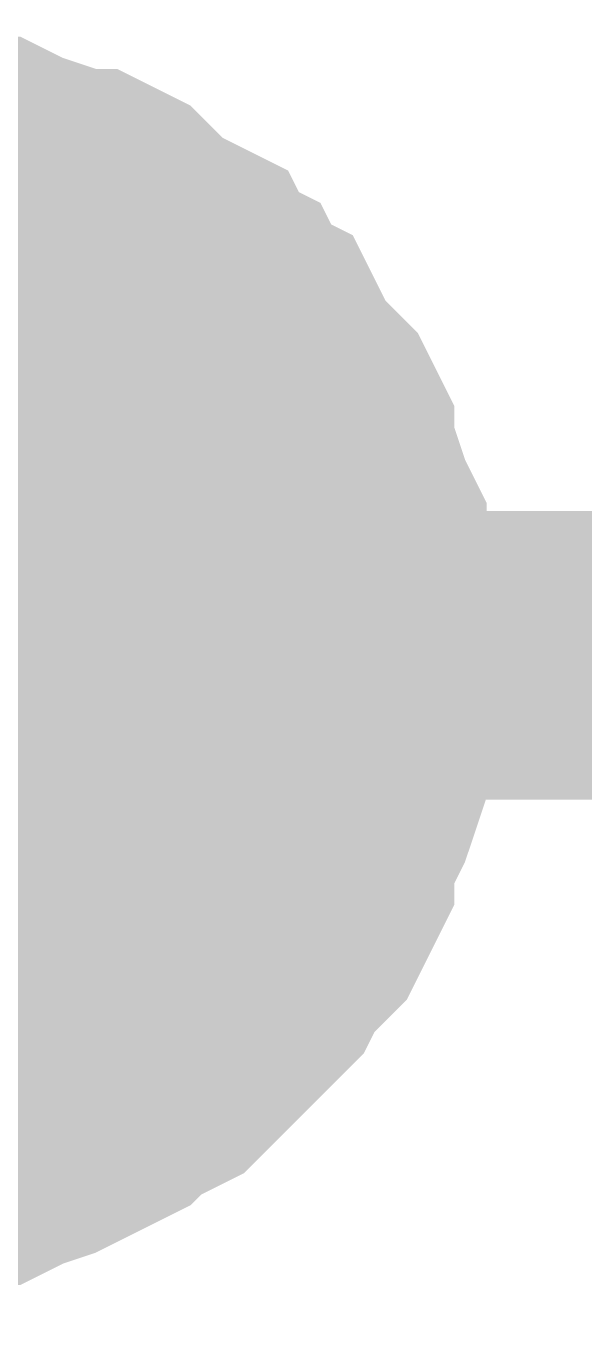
# Model space of a CAD drawing. Header units: inches. Extents: x 0 to 594, y 0 to 420.
# Drawn here: x 120.174 to 120.753, y 264.307 to 265.651 of the extents above; entities that cross this region are included whole.
import ezdxf

# ---------------------------------------------------------------- set-up
doc = ezdxf.new("R2010")
doc.units = ezdxf.units.IN
doc.layers.add('Sheet', color=255, linetype='Continuous')

msp = doc.modelspace()

# ---------------------------------------------------------------- linework, layer by layer
at = {"layer": 'Sheet'}
for points in [[(120.0095, 265.5013, 0.2997, 0.2997, 0), (120.0319, 265.5013, 0.2997, 0.2997, 0), (120.0655, 265.5013, 0.2997, 0.2997, 0), (120.0879, 265.4901, 0.2997, 0.2997, 0), (120.1103, 265.4901, 0.2997, 0.2997, 0), (120.1327, 265.4901, 0.2997, 0.2997, 0), (120.1551, 265.4789, 0.2997, 0.2997, 0), (120.1887, 265.4677, 0.2997, 0.2997, 0), (120.2111, 265.4565, 0.2997, 0.2997, 0), (120.2335, 265.4565, 0.2997, 0.2997, 0), (120.2559, 265.4453, 0.2997, 0.2997, 0), (120.2671, 265.4341, 0.2997, 0.2997, 0), (120.2895, 265.4117, 0.2997, 0.2997, 0), (120.3119, 265.4005, 0.2997, 0.2997, 0), (120.3343, 265.3893, 0.2997, 0.2997, 0), (120.3455, 265.3669, 0.2997, 0.2997, 0), (120.3679, 265.3557, 0.2997, 0.2997, 0), (120.3791, 265.3333, 0.2997, 0.2997, 0), (120.4015, 265.3221, 0.2997, 0.2997, 0), (120.4127, 265.2997, 0.2997, 0.2997, 0), (120.4239, 265.2773, 0.2997, 0.2997, 0), (120.4463, 265.2549, 0.2997, 0.2997, 0), (120.4575, 265.2437, 0.2997, 0.2997, 0), (120.4687, 265.2213, 0.2997, 0.2997, 0), (120.4687, 265.1989, 0.2997, 0.2997, 0), (120.4799, 265.1765, 0.2997, 0.2997, 0), (120.4911, 265.1429, 0.2997, 0.2997, 0), (120.5023, 265.1205, 0.2997, 0.2997, 0), (120.5023, 265.0981, 0.2997, 0.2997, 0), (120.5023, 265.0757, 0.2997, 0.2997, 0), (120.5135, 265.0533, 0.2997, 0.2997, 0), (120.5135, 265.0197, 0.2997, 0.2997, 0), (120.5135, 264.9973, 0.2997, 0.2997, 0)], [(120.0095, 265.5013, 0.2997, 0.2997, 0), (120.0319, 265.5013, 0.2997, 0.2997, 0), (120.0655, 265.5013, 0.2997, 0.2997, 0), (120.0879, 265.4901, 0.2997, 0.2997, 0), (120.1103, 265.4901, 0.2997, 0.2997, 0), (120.1327, 265.4901, 0.2997, 0.2997, 0), (120.1551, 265.4789, 0.2997, 0.2997, 0), (120.1887, 265.4677, 0.2997, 0.2997, 0), (120.2111, 265.4565, 0.2997, 0.2997, 0), (120.2335, 265.4565, 0.2997, 0.2997, 0), (120.2559, 265.4453, 0.2997, 0.2997, 0), (120.2671, 265.4341, 0.2997, 0.2997, 0), (120.2895, 265.4117, 0.2997, 0.2997, 0), (120.3119, 265.4005, 0.2997, 0.2997, 0), (120.3343, 265.3893, 0.2997, 0.2997, 0), (120.3455, 265.3669, 0.2997, 0.2997, 0), (120.3679, 265.3557, 0.2997, 0.2997, 0), (120.3791, 265.3333, 0.2997, 0.2997, 0), (120.4015, 265.3221, 0.2997, 0.2997, 0), (120.4127, 265.2997, 0.2997, 0.2997, 0), (120.4239, 265.2773, 0.2997, 0.2997, 0), (120.4463, 265.2549, 0.2997, 0.2997, 0), (120.4575, 265.2437, 0.2997, 0.2997, 0), (120.4687, 265.2213, 0.2997, 0.2997, 0), (120.4687, 265.1989, 0.2997, 0.2997, 0), (120.4799, 265.1765, 0.2997, 0.2997, 0), (120.4911, 265.1429, 0.2997, 0.2997, 0), (120.5023, 265.1205, 0.2997, 0.2997, 0), (120.5023, 265.0981, 0.2997, 0.2997, 0), (120.5023, 265.0757, 0.2997, 0.2997, 0), (120.5135, 265.0533, 0.2997, 0.2997, 0), (120.5135, 265.0197, 0.2997, 0.2997, 0), (120.5135, 264.9973, 0.2997, 0.2997, 0)], [(120.0095, 265.5013, 0.2997, 0.2997, 0), (120.0319, 265.5013, 0.2997, 0.2997, 0), (120.0655, 265.5013, 0.2997, 0.2997, 0), (120.0879, 265.4901, 0.2997, 0.2997, 0), (120.1103, 265.4901, 0.2997, 0.2997, 0), (120.1327, 265.4901, 0.2997, 0.2997, 0), (120.1551, 265.4789, 0.2997, 0.2997, 0), (120.1887, 265.4677, 0.2997, 0.2997, 0), (120.2111, 265.4565, 0.2997, 0.2997, 0), (120.2335, 265.4565, 0.2997, 0.2997, 0), (120.2559, 265.4453, 0.2997, 0.2997, 0), (120.2671, 265.4341, 0.2997, 0.2997, 0), (120.2895, 265.4117, 0.2997, 0.2997, 0), (120.3119, 265.4005, 0.2997, 0.2997, 0), (120.3343, 265.3893, 0.2997, 0.2997, 0), (120.3455, 265.3669, 0.2997, 0.2997, 0), (120.3679, 265.3557, 0.2997, 0.2997, 0), (120.3791, 265.3333, 0.2997, 0.2997, 0), (120.4015, 265.3221, 0.2997, 0.2997, 0), (120.4127, 265.2997, 0.2997, 0.2997, 0), (120.4239, 265.2773, 0.2997, 0.2997, 0), (120.4463, 265.2549, 0.2997, 0.2997, 0), (120.4575, 265.2437, 0.2997, 0.2997, 0), (120.4687, 265.2213, 0.2997, 0.2997, 0), (120.4687, 265.1989, 0.2997, 0.2997, 0), (120.4799, 265.1765, 0.2997, 0.2997, 0), (120.4911, 265.1429, 0.2997, 0.2997, 0), (120.5023, 265.1205, 0.2997, 0.2997, 0), (120.5023, 265.0981, 0.2997, 0.2997, 0), (120.5023, 265.0757, 0.2997, 0.2997, 0), (120.5135, 265.0533, 0.2997, 0.2997, 0), (120.5135, 265.0197, 0.2997, 0.2997, 0), (120.5135, 264.9973, 0.2997, 0.2997, 0)], [(120.0095, 265.5013, 0.2997, 0.2997, 0), (120.0319, 265.5013, 0.2997, 0.2997, 0), (120.0655, 265.5013, 0.2997, 0.2997, 0), (120.0879, 265.4901, 0.2997, 0.2997, 0), (120.1103, 265.4901, 0.2997, 0.2997, 0), (120.1327, 265.4901, 0.2997, 0.2997, 0), (120.1551, 265.4789, 0.2997, 0.2997, 0), (120.1887, 265.4677, 0.2997, 0.2997, 0), (120.2111, 265.4565, 0.2997, 0.2997, 0), (120.2335, 265.4565, 0.2997, 0.2997, 0), (120.2559, 265.4453, 0.2997, 0.2997, 0), (120.2671, 265.4341, 0.2997, 0.2997, 0), (120.2895, 265.4117, 0.2997, 0.2997, 0), (120.3119, 265.4005, 0.2997, 0.2997, 0), (120.3343, 265.3893, 0.2997, 0.2997, 0), (120.3455, 265.3669, 0.2997, 0.2997, 0), (120.3679, 265.3557, 0.2997, 0.2997, 0), (120.3791, 265.3333, 0.2997, 0.2997, 0), (120.4015, 265.3221, 0.2997, 0.2997, 0), (120.4127, 265.2997, 0.2997, 0.2997, 0), (120.4239, 265.2773, 0.2997, 0.2997, 0), (120.4463, 265.2549, 0.2997, 0.2997, 0), (120.4575, 265.2437, 0.2997, 0.2997, 0), (120.4687, 265.2213, 0.2997, 0.2997, 0), (120.4687, 265.1989, 0.2997, 0.2997, 0), (120.4799, 265.1765, 0.2997, 0.2997, 0), (120.4911, 265.1429, 0.2997, 0.2997, 0), (120.5023, 265.1205, 0.2997, 0.2997, 0), (120.5023, 265.0981, 0.2997, 0.2997, 0), (120.5023, 265.0757, 0.2997, 0.2997, 0), (120.5135, 265.0533, 0.2997, 0.2997, 0), (120.5135, 265.0197, 0.2997, 0.2997, 0), (120.5135, 264.9973, 0.2997, 0.2997, 0)], [(120.0095, 265.5013, 0.2997, 0.2997, 0), (120.0319, 265.5013, 0.2997, 0.2997, 0), (120.0655, 265.5013, 0.2997, 0.2997, 0), (120.0879, 265.4901, 0.2997, 0.2997, 0), (120.1103, 265.4901, 0.2997, 0.2997, 0), (120.1327, 265.4901, 0.2997, 0.2997, 0), (120.1551, 265.4789, 0.2997, 0.2997, 0), (120.1887, 265.4677, 0.2997, 0.2997, 0), (120.2111, 265.4565, 0.2997, 0.2997, 0), (120.2335, 265.4565, 0.2997, 0.2997, 0), (120.2559, 265.4453, 0.2997, 0.2997, 0), (120.2671, 265.4341, 0.2997, 0.2997, 0), (120.2895, 265.4117, 0.2997, 0.2997, 0), (120.3119, 265.4005, 0.2997, 0.2997, 0), (120.3343, 265.3893, 0.2997, 0.2997, 0), (120.3455, 265.3669, 0.2997, 0.2997, 0), (120.3679, 265.3557, 0.2997, 0.2997, 0), (120.3791, 265.3333, 0.2997, 0.2997, 0), (120.4015, 265.3221, 0.2997, 0.2997, 0), (120.4127, 265.2997, 0.2997, 0.2997, 0), (120.4239, 265.2773, 0.2997, 0.2997, 0), (120.4463, 265.2549, 0.2997, 0.2997, 0), (120.4575, 265.2437, 0.2997, 0.2997, 0), (120.4687, 265.2213, 0.2997, 0.2997, 0), (120.4687, 265.1989, 0.2997, 0.2997, 0), (120.4799, 265.1765, 0.2997, 0.2997, 0), (120.4911, 265.1429, 0.2997, 0.2997, 0), (120.5023, 265.1205, 0.2997, 0.2997, 0), (120.5023, 265.0981, 0.2997, 0.2997, 0), (120.5023, 265.0757, 0.2997, 0.2997, 0), (120.5135, 265.0533, 0.2997, 0.2997, 0), (120.5135, 265.0197, 0.2997, 0.2997, 0), (120.5135, 264.9973, 0.2997, 0.2997, 0)], [(120.1103, 265.4901, 0.0991, 0.0991, 0), (120.1327, 265.4901, 0.0991, 0.0991, 0), (120.1551, 265.4789, 0.0991, 0.0991, 0), (120.1887, 265.4677, 0.0991, 0.0991, 0), (120.2111, 265.4565, 0.0991, 0.0991, 0), (120.2335, 265.4565, 0.0991, 0.0991, 0), (120.2559, 265.4453, 0.0991, 0.0991, 0), (120.2671, 265.4341, 0.0991, 0.0991, 0), (120.2895, 265.4117, 0.0991, 0.0991, 0), (120.3119, 265.4005, 0.0991, 0.0991, 0), (120.3343, 265.3893, 0.0991, 0.0991, 0), (120.3455, 265.3669, 0.0991, 0.0991, 0), (120.3679, 265.3557, 0.0991, 0.0991, 0), (120.3791, 265.3333, 0.0991, 0.0991, 0), (120.4015, 265.3221, 0.0991, 0.0991, 0), (120.4127, 265.2997, 0.0991, 0.0991, 0), (120.4239, 265.2773, 0.0991, 0.0991, 0), (120.4463, 265.2549, 0.0991, 0.0991, 0), (120.4575, 265.2437, 0.0991, 0.0991, 0), (120.4687, 265.2213, 0.0991, 0.0991, 0), (120.4687, 265.1989, 0.0991, 0.0991, 0), (120.4799, 265.1765, 0.0991, 0.0991, 0), (120.4911, 265.1429, 0.0991, 0.0991, 0), (120.5023, 265.1205, 0.0991, 0.0991, 0), (120.5023, 265.0981, 0.0991, 0.0991, 0), (120.5023, 265.0757, 0.0991, 0.0991, 0), (120.5135, 265.0533, 0.0991, 0.0991, 0), (120.5135, 265.0197, 0.0991, 0.0991, 0), (120.5135, 264.9973, 0.0991, 0.0991, 0)], [(120.1103, 265.4901, 0.0991, 0.0991, 0), (120.1327, 265.4901, 0.0991, 0.0991, 0), (120.1551, 265.4789, 0.0991, 0.0991, 0), (120.1887, 265.4677, 0.0991, 0.0991, 0), (120.2111, 265.4565, 0.0991, 0.0991, 0), (120.2335, 265.4565, 0.0991, 0.0991, 0), (120.2559, 265.4453, 0.0991, 0.0991, 0), (120.2671, 265.4341, 0.0991, 0.0991, 0), (120.2895, 265.4117, 0.0991, 0.0991, 0), (120.3119, 265.4005, 0.0991, 0.0991, 0), (120.3343, 265.3893, 0.0991, 0.0991, 0), (120.3455, 265.3669, 0.0991, 0.0991, 0), (120.3679, 265.3557, 0.0991, 0.0991, 0), (120.3791, 265.3333, 0.0991, 0.0991, 0), (120.4015, 265.3221, 0.0991, 0.0991, 0), (120.4127, 265.2997, 0.0991, 0.0991, 0), (120.4239, 265.2773, 0.0991, 0.0991, 0), (120.4463, 265.2549, 0.0991, 0.0991, 0), (120.4575, 265.2437, 0.0991, 0.0991, 0), (120.4687, 265.2213, 0.0991, 0.0991, 0), (120.4687, 265.1989, 0.0991, 0.0991, 0), (120.4799, 265.1765, 0.0991, 0.0991, 0), (120.4911, 265.1429, 0.0991, 0.0991, 0), (120.5023, 265.1205, 0.0991, 0.0991, 0), (120.5023, 265.0981, 0.0991, 0.0991, 0), (120.5023, 265.0757, 0.0991, 0.0991, 0), (120.5135, 265.0533, 0.0991, 0.0991, 0), (120.5135, 265.0197, 0.0991, 0.0991, 0), (120.5135, 264.9973, 0.0991, 0.0991, 0)], [(120.1103, 265.4901, 0.0991, 0.0991, 0), (120.1327, 265.4901, 0.0991, 0.0991, 0), (120.1551, 265.4789, 0.0991, 0.0991, 0), (120.1887, 265.4677, 0.0991, 0.0991, 0), (120.2111, 265.4565, 0.0991, 0.0991, 0), (120.2335, 265.4565, 0.0991, 0.0991, 0), (120.2559, 265.4453, 0.0991, 0.0991, 0), (120.2671, 265.4341, 0.0991, 0.0991, 0), (120.2895, 265.4117, 0.0991, 0.0991, 0), (120.3119, 265.4005, 0.0991, 0.0991, 0), (120.3343, 265.3893, 0.0991, 0.0991, 0), (120.3455, 265.3669, 0.0991, 0.0991, 0), (120.3679, 265.3557, 0.0991, 0.0991, 0), (120.3791, 265.3333, 0.0991, 0.0991, 0), (120.4015, 265.3221, 0.0991, 0.0991, 0), (120.4127, 265.2997, 0.0991, 0.0991, 0), (120.4239, 265.2773, 0.0991, 0.0991, 0), (120.4463, 265.2549, 0.0991, 0.0991, 0), (120.4575, 265.2437, 0.0991, 0.0991, 0), (120.4687, 265.2213, 0.0991, 0.0991, 0), (120.4687, 265.1989, 0.0991, 0.0991, 0), (120.4799, 265.1765, 0.0991, 0.0991, 0), (120.4911, 265.1429, 0.0991, 0.0991, 0), (120.5023, 265.1205, 0.0991, 0.0991, 0), (120.5023, 265.0981, 0.0991, 0.0991, 0), (120.5023, 265.0757, 0.0991, 0.0991, 0), (120.5135, 265.0533, 0.0991, 0.0991, 0), (120.5135, 265.0197, 0.0991, 0.0991, 0), (120.5135, 264.9973, 0.0991, 0.0991, 0)], [(120.1103, 265.4901, 0.0991, 0.0991, 0), (120.1327, 265.4901, 0.0991, 0.0991, 0), (120.1551, 265.4789, 0.0991, 0.0991, 0), (120.1887, 265.4677, 0.0991, 0.0991, 0), (120.2111, 265.4565, 0.0991, 0.0991, 0), (120.2335, 265.4565, 0.0991, 0.0991, 0), (120.2559, 265.4453, 0.0991, 0.0991, 0), (120.2671, 265.4341, 0.0991, 0.0991, 0), (120.2895, 265.4117, 0.0991, 0.0991, 0), (120.3119, 265.4005, 0.0991, 0.0991, 0), (120.3343, 265.3893, 0.0991, 0.0991, 0), (120.3455, 265.3669, 0.0991, 0.0991, 0), (120.3679, 265.3557, 0.0991, 0.0991, 0), (120.3791, 265.3333, 0.0991, 0.0991, 0), (120.4015, 265.3221, 0.0991, 0.0991, 0), (120.4127, 265.2997, 0.0991, 0.0991, 0), (120.4239, 265.2773, 0.0991, 0.0991, 0), (120.4463, 265.2549, 0.0991, 0.0991, 0), (120.4575, 265.2437, 0.0991, 0.0991, 0), (120.4687, 265.2213, 0.0991, 0.0991, 0), (120.4687, 265.1989, 0.0991, 0.0991, 0), (120.4799, 265.1765, 0.0991, 0.0991, 0), (120.4911, 265.1429, 0.0991, 0.0991, 0), (120.5023, 265.1205, 0.0991, 0.0991, 0), (120.5023, 265.0981, 0.0991, 0.0991, 0), (120.5023, 265.0757, 0.0991, 0.0991, 0), (120.5135, 265.0533, 0.0991, 0.0991, 0), (120.5135, 265.0197, 0.0991, 0.0991, 0), (120.5135, 264.9973, 0.0991, 0.0991, 0)], [(120.1103, 265.4901, 0.0991, 0.0991, 0), (120.1327, 265.4901, 0.0991, 0.0991, 0), (120.1551, 265.4789, 0.0991, 0.0991, 0), (120.1887, 265.4677, 0.0991, 0.0991, 0), (120.2111, 265.4565, 0.0991, 0.0991, 0), (120.2335, 265.4565, 0.0991, 0.0991, 0), (120.2559, 265.4453, 0.0991, 0.0991, 0), (120.2671, 265.4341, 0.0991, 0.0991, 0), (120.2895, 265.4117, 0.0991, 0.0991, 0), (120.3119, 265.4005, 0.0991, 0.0991, 0), (120.3343, 265.3893, 0.0991, 0.0991, 0), (120.3455, 265.3669, 0.0991, 0.0991, 0), (120.3679, 265.3557, 0.0991, 0.0991, 0), (120.3791, 265.3333, 0.0991, 0.0991, 0), (120.4015, 265.3221, 0.0991, 0.0991, 0), (120.4127, 265.2997, 0.0991, 0.0991, 0), (120.4239, 265.2773, 0.0991, 0.0991, 0), (120.4463, 265.2549, 0.0991, 0.0991, 0), (120.4575, 265.2437, 0.0991, 0.0991, 0), (120.4687, 265.2213, 0.0991, 0.0991, 0), (120.4687, 265.1989, 0.0991, 0.0991, 0), (120.4799, 265.1765, 0.0991, 0.0991, 0), (120.4911, 265.1429, 0.0991, 0.0991, 0), (120.5023, 265.1205, 0.0991, 0.0991, 0), (120.5023, 265.0981, 0.0991, 0.0991, 0), (120.5023, 265.0757, 0.0991, 0.0991, 0), (120.5135, 265.0533, 0.0991, 0.0991, 0), (120.5135, 265.0197, 0.0991, 0.0991, 0), (120.5135, 264.9973, 0.0991, 0.0991, 0)], [(147.5033, 259.9915, 0.2997, 0.2997, 0), (142.5085, 259.9915, 0.2997, 0.2997, 0), (142.5085, 264.9973, 0.2997, 0.2997, 0), (137.5025, 264.9973, 0.2997, 0.2997, 0), (120.0095, 264.9973, 0.2997, 0.2997, 0), (110.0087, 264.9973, 0.2997, 0.2997, 0)], [(120.5135, 264.9973, 0.2997, 0.2997, 0), (120.5135, 264.9749, 0.2997, 0.2997, 0), (120.5135, 264.9413, 0.2997, 0.2997, 0), (120.5023, 264.9189, 0.2997, 0.2997, 0), (120.5023, 264.8965, 0.2997, 0.2997, 0), (120.5023, 264.8741, 0.2997, 0.2997, 0), (120.4911, 264.8406, 0.2997, 0.2997, 0), (120.4799, 264.8182, 0.2997, 0.2997, 0), (120.4687, 264.7958, 0.2997, 0.2997, 0), (120.4687, 264.7734, 0.2997, 0.2997, 0), (120.4575, 264.751, 0.2997, 0.2997, 0), (120.4463, 264.7286, 0.2997, 0.2997, 0), (120.4239, 264.7062, 0.2997, 0.2997, 0), (120.4127, 264.695, 0.2997, 0.2997, 0), (120.4015, 264.6726, 0.2997, 0.2997, 0), (120.3791, 264.6502, 0.2997, 0.2997, 0), (120.3679, 264.639, 0.2997, 0.2997, 0), (120.3455, 264.6166, 0.2997, 0.2997, 0), (120.3343, 264.6054, 0.2997, 0.2997, 0), (120.3119, 264.583, 0.2997, 0.2997, 0), (120.2895, 264.5718, 0.2997, 0.2997, 0), (120.2671, 264.5606, 0.2997, 0.2997, 0), (120.2559, 264.5494, 0.2997, 0.2997, 0), (120.2335, 264.5382, 0.2997, 0.2997, 0), (120.2111, 264.527, 0.2997, 0.2997, 0), (120.1887, 264.5158, 0.2997, 0.2997, 0), (120.1551, 264.5046, 0.2997, 0.2997, 0), (120.1327, 264.4934, 0.2997, 0.2997, 0), (120.1103, 264.4934, 0.2997, 0.2997, 0), (120.0879, 264.4934, 0.2997, 0.2997, 0), (120.0655, 264.4822, 0.2997, 0.2997, 0), (120.0319, 264.4822, 0.2997, 0.2997, 0), (120.0095, 264.4822, 0.2997, 0.2997, 0)], [(120.5135, 264.9973, 0.2997, 0.2997, 0), (120.5135, 264.9749, 0.2997, 0.2997, 0), (120.5135, 264.9413, 0.2997, 0.2997, 0), (120.5023, 264.9189, 0.2997, 0.2997, 0), (120.5023, 264.8965, 0.2997, 0.2997, 0), (120.5023, 264.8741, 0.2997, 0.2997, 0), (120.4911, 264.8406, 0.2997, 0.2997, 0), (120.4799, 264.8182, 0.2997, 0.2997, 0), (120.4687, 264.7958, 0.2997, 0.2997, 0), (120.4687, 264.7734, 0.2997, 0.2997, 0), (120.4575, 264.751, 0.2997, 0.2997, 0), (120.4463, 264.7286, 0.2997, 0.2997, 0), (120.4239, 264.7062, 0.2997, 0.2997, 0), (120.4127, 264.695, 0.2997, 0.2997, 0), (120.4015, 264.6726, 0.2997, 0.2997, 0), (120.3791, 264.6502, 0.2997, 0.2997, 0), (120.3679, 264.639, 0.2997, 0.2997, 0), (120.3455, 264.6166, 0.2997, 0.2997, 0), (120.3343, 264.6054, 0.2997, 0.2997, 0), (120.3119, 264.583, 0.2997, 0.2997, 0), (120.2895, 264.5718, 0.2997, 0.2997, 0), (120.2671, 264.5606, 0.2997, 0.2997, 0), (120.2559, 264.5494, 0.2997, 0.2997, 0), (120.2335, 264.5382, 0.2997, 0.2997, 0), (120.2111, 264.527, 0.2997, 0.2997, 0), (120.1887, 264.5158, 0.2997, 0.2997, 0), (120.1551, 264.5046, 0.2997, 0.2997, 0), (120.1327, 264.4934, 0.2997, 0.2997, 0), (120.1103, 264.4934, 0.2997, 0.2997, 0), (120.0879, 264.4934, 0.2997, 0.2997, 0), (120.0655, 264.4822, 0.2997, 0.2997, 0), (120.0319, 264.4822, 0.2997, 0.2997, 0), (120.0095, 264.4822, 0.2997, 0.2997, 0)], [(120.5135, 264.9973, 0.2997, 0.2997, 0), (120.5135, 264.9749, 0.2997, 0.2997, 0), (120.5135, 264.9413, 0.2997, 0.2997, 0), (120.5023, 264.9189, 0.2997, 0.2997, 0), (120.5023, 264.8965, 0.2997, 0.2997, 0), (120.5023, 264.8741, 0.2997, 0.2997, 0), (120.4911, 264.8406, 0.2997, 0.2997, 0), (120.4799, 264.8182, 0.2997, 0.2997, 0), (120.4687, 264.7958, 0.2997, 0.2997, 0), (120.4687, 264.7734, 0.2997, 0.2997, 0), (120.4575, 264.751, 0.2997, 0.2997, 0), (120.4463, 264.7286, 0.2997, 0.2997, 0), (120.4239, 264.7062, 0.2997, 0.2997, 0), (120.4127, 264.695, 0.2997, 0.2997, 0), (120.4015, 264.6726, 0.2997, 0.2997, 0), (120.3791, 264.6502, 0.2997, 0.2997, 0), (120.3679, 264.639, 0.2997, 0.2997, 0), (120.3455, 264.6166, 0.2997, 0.2997, 0), (120.3343, 264.6054, 0.2997, 0.2997, 0), (120.3119, 264.583, 0.2997, 0.2997, 0), (120.2895, 264.5718, 0.2997, 0.2997, 0), (120.2671, 264.5606, 0.2997, 0.2997, 0), (120.2559, 264.5494, 0.2997, 0.2997, 0), (120.2335, 264.5382, 0.2997, 0.2997, 0), (120.2111, 264.527, 0.2997, 0.2997, 0), (120.1887, 264.5158, 0.2997, 0.2997, 0), (120.1551, 264.5046, 0.2997, 0.2997, 0), (120.1327, 264.4934, 0.2997, 0.2997, 0), (120.1103, 264.4934, 0.2997, 0.2997, 0), (120.0879, 264.4934, 0.2997, 0.2997, 0), (120.0655, 264.4822, 0.2997, 0.2997, 0), (120.0319, 264.4822, 0.2997, 0.2997, 0), (120.0095, 264.4822, 0.2997, 0.2997, 0)], [(120.5135, 264.9973, 0.2997, 0.2997, 0), (120.5135, 264.9749, 0.2997, 0.2997, 0), (120.5135, 264.9413, 0.2997, 0.2997, 0), (120.5023, 264.9189, 0.2997, 0.2997, 0), (120.5023, 264.8965, 0.2997, 0.2997, 0), (120.5023, 264.8741, 0.2997, 0.2997, 0), (120.4911, 264.8406, 0.2997, 0.2997, 0), (120.4799, 264.8182, 0.2997, 0.2997, 0), (120.4687, 264.7958, 0.2997, 0.2997, 0), (120.4687, 264.7734, 0.2997, 0.2997, 0), (120.4575, 264.751, 0.2997, 0.2997, 0), (120.4463, 264.7286, 0.2997, 0.2997, 0), (120.4239, 264.7062, 0.2997, 0.2997, 0), (120.4127, 264.695, 0.2997, 0.2997, 0), (120.4015, 264.6726, 0.2997, 0.2997, 0), (120.3791, 264.6502, 0.2997, 0.2997, 0), (120.3679, 264.639, 0.2997, 0.2997, 0), (120.3455, 264.6166, 0.2997, 0.2997, 0), (120.3343, 264.6054, 0.2997, 0.2997, 0), (120.3119, 264.583, 0.2997, 0.2997, 0), (120.2895, 264.5718, 0.2997, 0.2997, 0), (120.2671, 264.5606, 0.2997, 0.2997, 0), (120.2559, 264.5494, 0.2997, 0.2997, 0), (120.2335, 264.5382, 0.2997, 0.2997, 0), (120.2111, 264.527, 0.2997, 0.2997, 0), (120.1887, 264.5158, 0.2997, 0.2997, 0), (120.1551, 264.5046, 0.2997, 0.2997, 0), (120.1327, 264.4934, 0.2997, 0.2997, 0), (120.1103, 264.4934, 0.2997, 0.2997, 0), (120.0879, 264.4934, 0.2997, 0.2997, 0), (120.0655, 264.4822, 0.2997, 0.2997, 0), (120.0319, 264.4822, 0.2997, 0.2997, 0), (120.0095, 264.4822, 0.2997, 0.2997, 0)], [(120.5135, 264.9973, 0.2997, 0.2997, 0), (120.5135, 264.9749, 0.2997, 0.2997, 0), (120.5135, 264.9413, 0.2997, 0.2997, 0), (120.5023, 264.9189, 0.2997, 0.2997, 0), (120.5023, 264.8965, 0.2997, 0.2997, 0), (120.5023, 264.8741, 0.2997, 0.2997, 0), (120.4911, 264.8406, 0.2997, 0.2997, 0), (120.4799, 264.8182, 0.2997, 0.2997, 0), (120.4687, 264.7958, 0.2997, 0.2997, 0), (120.4687, 264.7734, 0.2997, 0.2997, 0), (120.4575, 264.751, 0.2997, 0.2997, 0), (120.4463, 264.7286, 0.2997, 0.2997, 0), (120.4239, 264.7062, 0.2997, 0.2997, 0), (120.4127, 264.695, 0.2997, 0.2997, 0), (120.4015, 264.6726, 0.2997, 0.2997, 0), (120.3791, 264.6502, 0.2997, 0.2997, 0), (120.3679, 264.639, 0.2997, 0.2997, 0), (120.3455, 264.6166, 0.2997, 0.2997, 0), (120.3343, 264.6054, 0.2997, 0.2997, 0), (120.3119, 264.583, 0.2997, 0.2997, 0), (120.2895, 264.5718, 0.2997, 0.2997, 0), (120.2671, 264.5606, 0.2997, 0.2997, 0), (120.2559, 264.5494, 0.2997, 0.2997, 0), (120.2335, 264.5382, 0.2997, 0.2997, 0), (120.2111, 264.527, 0.2997, 0.2997, 0), (120.1887, 264.5158, 0.2997, 0.2997, 0), (120.1551, 264.5046, 0.2997, 0.2997, 0), (120.1327, 264.4934, 0.2997, 0.2997, 0), (120.1103, 264.4934, 0.2997, 0.2997, 0), (120.0879, 264.4934, 0.2997, 0.2997, 0), (120.0655, 264.4822, 0.2997, 0.2997, 0), (120.0319, 264.4822, 0.2997, 0.2997, 0), (120.0095, 264.4822, 0.2997, 0.2997, 0)], [(120.5135, 264.9973, 0.2997, 0.2997, 0), (120.5135, 264.9973, 0.2997, 0.2997, 0), (120.5135, 264.9973, 0.2997, 0.2997, 0), (120.5135, 264.9973, 0.2997, 0.2997, 0), (120.5135, 264.9973, 0.2997, 0.2997, 0), (120.5135, 264.9973, 0.2997, 0.2997, 0), (120.5135, 264.9973, 0.2997, 0.2997, 0), (120.5135, 264.9973, 0.2997, 0.2997, 0), (120.5135, 264.9973, 0.2997, 0.2997, 0), (120.5135, 264.9973, 0.2997, 0.2997, 0), (120.5135, 264.9973, 0.2997, 0.2997, 0), (120.5135, 264.9973, 0.2997, 0.2997, 0), (120.5135, 264.9973, 0.2997, 0.2997, 0), (120.5135, 264.9973, 0.2997, 0.2997, 0), (120.5135, 264.9973, 0.2997, 0.2997, 0), (120.5135, 264.9973, 0.2997, 0.2997, 0), (120.5135, 264.9973, 0.2997, 0.2997, 0), (120.5135, 264.9973, 0.2997, 0.2997, 0), (120.5135, 264.9973, 0.2997, 0.2997, 0), (120.5135, 264.9973, 0.2997, 0.2997, 0), (120.5135, 264.9973, 0.2997, 0.2997, 0), (120.5135, 264.9973, 0.2997, 0.2997, 0), (120.5135, 264.9973, 0.2997, 0.2997, 0), (120.5135, 264.9973, 0.2997, 0.2997, 0), (120.5135, 264.9973, 0.2997, 0.2997, 0), (120.5135, 264.9973, 0.2997, 0.2997, 0), (120.5135, 264.9973, 0.2997, 0.2997, 0), (120.5135, 264.9973, 0.2997, 0.2997, 0), (120.5135, 264.9973, 0.2997, 0.2997, 0), (120.5135, 264.9973, 0.2997, 0.2997, 0), (120.5135, 264.9973, 0.2997, 0.2997, 0), (120.5135, 264.9973, 0.2997, 0.2997, 0), (120.5135, 264.9973, 0.2997, 0.2997, 0)], [(120.5135, 264.9973, 0.2997, 0.2997, 0), (120.5135, 264.9973, 0.2997, 0.2997, 0)], [(120.5135, 264.9973, 0.2997, 0.2997, 0), (120.5135, 264.9973, 0.2997, 0.2997, 0), (120.5135, 264.9973, 0.2997, 0.2997, 0), (120.5135, 264.9973, 0.2997, 0.2997, 0), (120.5135, 264.9973, 0.2997, 0.2997, 0), (120.5135, 264.9973, 0.2997, 0.2997, 0), (120.5135, 264.9973, 0.2997, 0.2997, 0), (120.5135, 264.9973, 0.2997, 0.2997, 0), (120.5135, 264.9973, 0.2997, 0.2997, 0), (120.5135, 264.9973, 0.2997, 0.2997, 0), (120.5135, 264.9973, 0.2997, 0.2997, 0), (120.5135, 264.9973, 0.2997, 0.2997, 0), (120.5135, 264.9973, 0.2997, 0.2997, 0), (120.5135, 264.9973, 0.2997, 0.2997, 0), (120.5135, 264.9973, 0.2997, 0.2997, 0), (120.5135, 264.9973, 0.2997, 0.2997, 0), (120.5135, 264.9973, 0.2997, 0.2997, 0), (120.5135, 264.9973, 0.2997, 0.2997, 0), (120.5135, 264.9973, 0.2997, 0.2997, 0), (120.5135, 264.9973, 0.2997, 0.2997, 0), (120.5135, 264.9973, 0.2997, 0.2997, 0), (120.5135, 264.9973, 0.2997, 0.2997, 0), (120.5135, 264.9973, 0.2997, 0.2997, 0), (120.5135, 264.9973, 0.2997, 0.2997, 0), (120.5135, 264.9973, 0.2997, 0.2997, 0), (120.5135, 264.9973, 0.2997, 0.2997, 0), (120.5135, 264.9973, 0.2997, 0.2997, 0), (120.5135, 264.9973, 0.2997, 0.2997, 0), (120.5135, 264.9973, 0.2997, 0.2997, 0), (120.5135, 264.9973, 0.2997, 0.2997, 0), (120.5135, 264.9973, 0.2997, 0.2997, 0), (120.5135, 264.9973, 0.2997, 0.2997, 0), (120.5135, 264.9973, 0.2997, 0.2997, 0)], [(120.5135, 264.9973, 0.2997, 0.2997, 0), (120.5135, 264.9973, 0.2997, 0.2997, 0)], [(120.5135, 264.9973, 0.2997, 0.2997, 0), (120.5135, 264.9973, 0.2997, 0.2997, 0), (120.5135, 264.9973, 0.2997, 0.2997, 0), (120.5135, 264.9973, 0.2997, 0.2997, 0), (120.5135, 264.9973, 0.2997, 0.2997, 0), (120.5135, 264.9973, 0.2997, 0.2997, 0), (120.5135, 264.9973, 0.2997, 0.2997, 0), (120.5135, 264.9973, 0.2997, 0.2997, 0), (120.5135, 264.9973, 0.2997, 0.2997, 0), (120.5135, 264.9973, 0.2997, 0.2997, 0), (120.5135, 264.9973, 0.2997, 0.2997, 0), (120.5135, 264.9973, 0.2997, 0.2997, 0), (120.5135, 264.9973, 0.2997, 0.2997, 0), (120.5135, 264.9973, 0.2997, 0.2997, 0), (120.5135, 264.9973, 0.2997, 0.2997, 0), (120.5135, 264.9973, 0.2997, 0.2997, 0), (120.5135, 264.9973, 0.2997, 0.2997, 0), (120.5135, 264.9973, 0.2997, 0.2997, 0), (120.5135, 264.9973, 0.2997, 0.2997, 0), (120.5135, 264.9973, 0.2997, 0.2997, 0), (120.5135, 264.9973, 0.2997, 0.2997, 0), (120.5135, 264.9973, 0.2997, 0.2997, 0), (120.5135, 264.9973, 0.2997, 0.2997, 0), (120.5135, 264.9973, 0.2997, 0.2997, 0), (120.5135, 264.9973, 0.2997, 0.2997, 0), (120.5135, 264.9973, 0.2997, 0.2997, 0), (120.5135, 264.9973, 0.2997, 0.2997, 0), (120.5135, 264.9973, 0.2997, 0.2997, 0), (120.5135, 264.9973, 0.2997, 0.2997, 0), (120.5135, 264.9973, 0.2997, 0.2997, 0), (120.5135, 264.9973, 0.2997, 0.2997, 0), (120.5135, 264.9973, 0.2997, 0.2997, 0), (120.5135, 264.9973, 0.2997, 0.2997, 0)], [(120.5135, 264.9973, 0.2997, 0.2997, 0), (120.5135, 264.9973, 0.2997, 0.2997, 0)], [(120.5135, 264.9973, 0.2997, 0.2997, 0), (120.5135, 264.9973, 0.2997, 0.2997, 0), (120.5135, 264.9973, 0.2997, 0.2997, 0), (120.5135, 264.9973, 0.2997, 0.2997, 0), (120.5135, 264.9973, 0.2997, 0.2997, 0), (120.5135, 264.9973, 0.2997, 0.2997, 0), (120.5135, 264.9973, 0.2997, 0.2997, 0), (120.5135, 264.9973, 0.2997, 0.2997, 0), (120.5135, 264.9973, 0.2997, 0.2997, 0), (120.5135, 264.9973, 0.2997, 0.2997, 0), (120.5135, 264.9973, 0.2997, 0.2997, 0), (120.5135, 264.9973, 0.2997, 0.2997, 0), (120.5135, 264.9973, 0.2997, 0.2997, 0), (120.5135, 264.9973, 0.2997, 0.2997, 0), (120.5135, 264.9973, 0.2997, 0.2997, 0), (120.5135, 264.9973, 0.2997, 0.2997, 0), (120.5135, 264.9973, 0.2997, 0.2997, 0), (120.5135, 264.9973, 0.2997, 0.2997, 0), (120.5135, 264.9973, 0.2997, 0.2997, 0), (120.5135, 264.9973, 0.2997, 0.2997, 0), (120.5135, 264.9973, 0.2997, 0.2997, 0), (120.5135, 264.9973, 0.2997, 0.2997, 0), (120.5135, 264.9973, 0.2997, 0.2997, 0), (120.5135, 264.9973, 0.2997, 0.2997, 0), (120.5135, 264.9973, 0.2997, 0.2997, 0), (120.5135, 264.9973, 0.2997, 0.2997, 0), (120.5135, 264.9973, 0.2997, 0.2997, 0), (120.5135, 264.9973, 0.2997, 0.2997, 0), (120.5135, 264.9973, 0.2997, 0.2997, 0), (120.5135, 264.9973, 0.2997, 0.2997, 0), (120.5135, 264.9973, 0.2997, 0.2997, 0), (120.5135, 264.9973, 0.2997, 0.2997, 0), (120.5135, 264.9973, 0.2997, 0.2997, 0)], [(120.5135, 264.9973, 0.2997, 0.2997, 0), (120.5135, 264.9973, 0.2997, 0.2997, 0)], [(120.5135, 264.9973, 0.2997, 0.2997, 0), (120.5135, 264.9973, 0.2997, 0.2997, 0), (120.5135, 264.9973, 0.2997, 0.2997, 0), (120.5135, 264.9973, 0.2997, 0.2997, 0), (120.5135, 264.9973, 0.2997, 0.2997, 0), (120.5135, 264.9973, 0.2997, 0.2997, 0), (120.5135, 264.9973, 0.2997, 0.2997, 0), (120.5135, 264.9973, 0.2997, 0.2997, 0), (120.5135, 264.9973, 0.2997, 0.2997, 0), (120.5135, 264.9973, 0.2997, 0.2997, 0), (120.5135, 264.9973, 0.2997, 0.2997, 0), (120.5135, 264.9973, 0.2997, 0.2997, 0), (120.5135, 264.9973, 0.2997, 0.2997, 0), (120.5135, 264.9973, 0.2997, 0.2997, 0), (120.5135, 264.9973, 0.2997, 0.2997, 0), (120.5135, 264.9973, 0.2997, 0.2997, 0), (120.5135, 264.9973, 0.2997, 0.2997, 0), (120.5135, 264.9973, 0.2997, 0.2997, 0), (120.5135, 264.9973, 0.2997, 0.2997, 0), (120.5135, 264.9973, 0.2997, 0.2997, 0), (120.5135, 264.9973, 0.2997, 0.2997, 0), (120.5135, 264.9973, 0.2997, 0.2997, 0), (120.5135, 264.9973, 0.2997, 0.2997, 0), (120.5135, 264.9973, 0.2997, 0.2997, 0), (120.5135, 264.9973, 0.2997, 0.2997, 0), (120.5135, 264.9973, 0.2997, 0.2997, 0), (120.5135, 264.9973, 0.2997, 0.2997, 0), (120.5135, 264.9973, 0.2997, 0.2997, 0), (120.5135, 264.9973, 0.2997, 0.2997, 0), (120.5135, 264.9973, 0.2997, 0.2997, 0), (120.5135, 264.9973, 0.2997, 0.2997, 0), (120.5135, 264.9973, 0.2997, 0.2997, 0), (120.5135, 264.9973, 0.2997, 0.2997, 0)], [(120.5135, 264.9973, 0.2997, 0.2997, 0), (120.5135, 264.9973, 0.2997, 0.2997, 0)], [(120.5135, 264.9973, 0.0991, 0.0991, 0), (120.5135, 264.9749, 0.0991, 0.0991, 0), (120.5135, 264.9413, 0.0991, 0.0991, 0), (120.5023, 264.9189, 0.0991, 0.0991, 0), (120.5023, 264.8965, 0.0991, 0.0991, 0), (120.5023, 264.8741, 0.0991, 0.0991, 0), (120.4911, 264.8406, 0.0991, 0.0991, 0), (120.4799, 264.8182, 0.0991, 0.0991, 0), (120.4687, 264.7958, 0.0991, 0.0991, 0), (120.4687, 264.7734, 0.0991, 0.0991, 0), (120.4575, 264.751, 0.0991, 0.0991, 0), (120.4463, 264.7286, 0.0991, 0.0991, 0), (120.4239, 264.7062, 0.0991, 0.0991, 0), (120.4127, 264.695, 0.0991, 0.0991, 0), (120.4015, 264.6726, 0.0991, 0.0991, 0), (120.3791, 264.6502, 0.0991, 0.0991, 0), (120.3679, 264.639, 0.0991, 0.0991, 0), (120.3455, 264.6166, 0.0991, 0.0991, 0), (120.3343, 264.6054, 0.0991, 0.0991, 0), (120.3119, 264.583, 0.0991, 0.0991, 0), (120.2895, 264.5718, 0.0991, 0.0991, 0), (120.2671, 264.5606, 0.0991, 0.0991, 0), (120.2559, 264.5494, 0.0991, 0.0991, 0), (120.2335, 264.5382, 0.0991, 0.0991, 0), (120.2111, 264.527, 0.0991, 0.0991, 0), (120.1887, 264.5158, 0.0991, 0.0991, 0), (120.1551, 264.5046, 0.0991, 0.0991, 0), (120.1327, 264.4934, 0.0991, 0.0991, 0), (120.1103, 264.4934, 0.0991, 0.0991, 0)], [(120.5135, 264.9973, 0.0991, 0.0991, 0), (120.5135, 264.9749, 0.0991, 0.0991, 0), (120.5135, 264.9413, 0.0991, 0.0991, 0), (120.5023, 264.9189, 0.0991, 0.0991, 0), (120.5023, 264.8965, 0.0991, 0.0991, 0), (120.5023, 264.8741, 0.0991, 0.0991, 0), (120.4911, 264.8406, 0.0991, 0.0991, 0), (120.4799, 264.8182, 0.0991, 0.0991, 0), (120.4687, 264.7958, 0.0991, 0.0991, 0), (120.4687, 264.7734, 0.0991, 0.0991, 0), (120.4575, 264.751, 0.0991, 0.0991, 0), (120.4463, 264.7286, 0.0991, 0.0991, 0), (120.4239, 264.7062, 0.0991, 0.0991, 0), (120.4127, 264.695, 0.0991, 0.0991, 0), (120.4015, 264.6726, 0.0991, 0.0991, 0), (120.3791, 264.6502, 0.0991, 0.0991, 0), (120.3679, 264.639, 0.0991, 0.0991, 0), (120.3455, 264.6166, 0.0991, 0.0991, 0), (120.3343, 264.6054, 0.0991, 0.0991, 0), (120.3119, 264.583, 0.0991, 0.0991, 0), (120.2895, 264.5718, 0.0991, 0.0991, 0), (120.2671, 264.5606, 0.0991, 0.0991, 0), (120.2559, 264.5494, 0.0991, 0.0991, 0), (120.2335, 264.5382, 0.0991, 0.0991, 0), (120.2111, 264.527, 0.0991, 0.0991, 0), (120.1887, 264.5158, 0.0991, 0.0991, 0), (120.1551, 264.5046, 0.0991, 0.0991, 0), (120.1327, 264.4934, 0.0991, 0.0991, 0), (120.1103, 264.4934, 0.0991, 0.0991, 0)], [(120.5135, 264.9973, 0.0991, 0.0991, 0), (120.5135, 264.9749, 0.0991, 0.0991, 0), (120.5135, 264.9413, 0.0991, 0.0991, 0), (120.5023, 264.9189, 0.0991, 0.0991, 0), (120.5023, 264.8965, 0.0991, 0.0991, 0), (120.5023, 264.8741, 0.0991, 0.0991, 0), (120.4911, 264.8406, 0.0991, 0.0991, 0), (120.4799, 264.8182, 0.0991, 0.0991, 0), (120.4687, 264.7958, 0.0991, 0.0991, 0), (120.4687, 264.7734, 0.0991, 0.0991, 0), (120.4575, 264.751, 0.0991, 0.0991, 0), (120.4463, 264.7286, 0.0991, 0.0991, 0), (120.4239, 264.7062, 0.0991, 0.0991, 0), (120.4127, 264.695, 0.0991, 0.0991, 0), (120.4015, 264.6726, 0.0991, 0.0991, 0), (120.3791, 264.6502, 0.0991, 0.0991, 0), (120.3679, 264.639, 0.0991, 0.0991, 0), (120.3455, 264.6166, 0.0991, 0.0991, 0), (120.3343, 264.6054, 0.0991, 0.0991, 0), (120.3119, 264.583, 0.0991, 0.0991, 0), (120.2895, 264.5718, 0.0991, 0.0991, 0), (120.2671, 264.5606, 0.0991, 0.0991, 0), (120.2559, 264.5494, 0.0991, 0.0991, 0), (120.2335, 264.5382, 0.0991, 0.0991, 0), (120.2111, 264.527, 0.0991, 0.0991, 0), (120.1887, 264.5158, 0.0991, 0.0991, 0), (120.1551, 264.5046, 0.0991, 0.0991, 0), (120.1327, 264.4934, 0.0991, 0.0991, 0), (120.1103, 264.4934, 0.0991, 0.0991, 0)], [(120.5135, 264.9973, 0.0991, 0.0991, 0), (120.5135, 264.9749, 0.0991, 0.0991, 0), (120.5135, 264.9413, 0.0991, 0.0991, 0), (120.5023, 264.9189, 0.0991, 0.0991, 0), (120.5023, 264.8965, 0.0991, 0.0991, 0), (120.5023, 264.8741, 0.0991, 0.0991, 0), (120.4911, 264.8406, 0.0991, 0.0991, 0), (120.4799, 264.8182, 0.0991, 0.0991, 0), (120.4687, 264.7958, 0.0991, 0.0991, 0), (120.4687, 264.7734, 0.0991, 0.0991, 0), (120.4575, 264.751, 0.0991, 0.0991, 0), (120.4463, 264.7286, 0.0991, 0.0991, 0), (120.4239, 264.7062, 0.0991, 0.0991, 0), (120.4127, 264.695, 0.0991, 0.0991, 0), (120.4015, 264.6726, 0.0991, 0.0991, 0), (120.3791, 264.6502, 0.0991, 0.0991, 0), (120.3679, 264.639, 0.0991, 0.0991, 0), (120.3455, 264.6166, 0.0991, 0.0991, 0), (120.3343, 264.6054, 0.0991, 0.0991, 0), (120.3119, 264.583, 0.0991, 0.0991, 0), (120.2895, 264.5718, 0.0991, 0.0991, 0), (120.2671, 264.5606, 0.0991, 0.0991, 0), (120.2559, 264.5494, 0.0991, 0.0991, 0), (120.2335, 264.5382, 0.0991, 0.0991, 0), (120.2111, 264.527, 0.0991, 0.0991, 0), (120.1887, 264.5158, 0.0991, 0.0991, 0), (120.1551, 264.5046, 0.0991, 0.0991, 0), (120.1327, 264.4934, 0.0991, 0.0991, 0), (120.1103, 264.4934, 0.0991, 0.0991, 0)], [(120.5135, 264.9973, 0.0991, 0.0991, 0), (120.5135, 264.9749, 0.0991, 0.0991, 0), (120.5135, 264.9413, 0.0991, 0.0991, 0), (120.5023, 264.9189, 0.0991, 0.0991, 0), (120.5023, 264.8965, 0.0991, 0.0991, 0), (120.5023, 264.8741, 0.0991, 0.0991, 0), (120.4911, 264.8406, 0.0991, 0.0991, 0), (120.4799, 264.8182, 0.0991, 0.0991, 0), (120.4687, 264.7958, 0.0991, 0.0991, 0), (120.4687, 264.7734, 0.0991, 0.0991, 0), (120.4575, 264.751, 0.0991, 0.0991, 0), (120.4463, 264.7286, 0.0991, 0.0991, 0), (120.4239, 264.7062, 0.0991, 0.0991, 0), (120.4127, 264.695, 0.0991, 0.0991, 0), (120.4015, 264.6726, 0.0991, 0.0991, 0), (120.3791, 264.6502, 0.0991, 0.0991, 0), (120.3679, 264.639, 0.0991, 0.0991, 0), (120.3455, 264.6166, 0.0991, 0.0991, 0), (120.3343, 264.6054, 0.0991, 0.0991, 0), (120.3119, 264.583, 0.0991, 0.0991, 0), (120.2895, 264.5718, 0.0991, 0.0991, 0), (120.2671, 264.5606, 0.0991, 0.0991, 0), (120.2559, 264.5494, 0.0991, 0.0991, 0), (120.2335, 264.5382, 0.0991, 0.0991, 0), (120.2111, 264.527, 0.0991, 0.0991, 0), (120.1887, 264.5158, 0.0991, 0.0991, 0), (120.1551, 264.5046, 0.0991, 0.0991, 0), (120.1327, 264.4934, 0.0991, 0.0991, 0), (120.1103, 264.4934, 0.0991, 0.0991, 0)], [(120.5135, 264.9973, 0.0991, 0.0991, 0), (120.5135, 264.9973, 0.0991, 0.0991, 0), (120.5135, 264.9973, 0.0991, 0.0991, 0), (120.5135, 264.9973, 0.0991, 0.0991, 0), (120.5135, 264.9973, 0.0991, 0.0991, 0), (120.5135, 264.9973, 0.0991, 0.0991, 0), (120.5135, 264.9973, 0.0991, 0.0991, 0), (120.5135, 264.9973, 0.0991, 0.0991, 0), (120.5135, 264.9973, 0.0991, 0.0991, 0), (120.5135, 264.9973, 0.0991, 0.0991, 0), (120.5135, 264.9973, 0.0991, 0.0991, 0), (120.5135, 264.9973, 0.0991, 0.0991, 0), (120.5135, 264.9973, 0.0991, 0.0991, 0), (120.5135, 264.9973, 0.0991, 0.0991, 0), (120.5135, 264.9973, 0.0991, 0.0991, 0), (120.5135, 264.9973, 0.0991, 0.0991, 0), (120.5135, 264.9973, 0.0991, 0.0991, 0), (120.5135, 264.9973, 0.0991, 0.0991, 0), (120.5135, 264.9973, 0.0991, 0.0991, 0), (120.5135, 264.9973, 0.0991, 0.0991, 0), (120.5135, 264.9973, 0.0991, 0.0991, 0), (120.5135, 264.9973, 0.0991, 0.0991, 0), (120.5135, 264.9973, 0.0991, 0.0991, 0), (120.5135, 264.9973, 0.0991, 0.0991, 0), (120.5135, 264.9973, 0.0991, 0.0991, 0), (120.5135, 264.9973, 0.0991, 0.0991, 0), (120.5135, 264.9973, 0.0991, 0.0991, 0), (120.5135, 264.9973, 0.0991, 0.0991, 0), (120.5135, 264.9973, 0.0991, 0.0991, 0), (120.5135, 264.9973, 0.0991, 0.0991, 0), (120.5135, 264.9973, 0.0991, 0.0991, 0), (120.5135, 264.9973, 0.0991, 0.0991, 0), (120.5135, 264.9973, 0.0991, 0.0991, 0)], [(120.5135, 264.9973, 0.0991, 0.0991, 0), (120.5135, 264.9973, 0.0991, 0.0991, 0)], [(120.5135, 264.9973, 0.0991, 0.0991, 0), (120.5135, 264.9973, 0.0991, 0.0991, 0), (120.5135, 264.9973, 0.0991, 0.0991, 0), (120.5135, 264.9973, 0.0991, 0.0991, 0), (120.5135, 264.9973, 0.0991, 0.0991, 0), (120.5135, 264.9973, 0.0991, 0.0991, 0), (120.5135, 264.9973, 0.0991, 0.0991, 0), (120.5135, 264.9973, 0.0991, 0.0991, 0), (120.5135, 264.9973, 0.0991, 0.0991, 0), (120.5135, 264.9973, 0.0991, 0.0991, 0), (120.5135, 264.9973, 0.0991, 0.0991, 0), (120.5135, 264.9973, 0.0991, 0.0991, 0), (120.5135, 264.9973, 0.0991, 0.0991, 0), (120.5135, 264.9973, 0.0991, 0.0991, 0), (120.5135, 264.9973, 0.0991, 0.0991, 0), (120.5135, 264.9973, 0.0991, 0.0991, 0), (120.5135, 264.9973, 0.0991, 0.0991, 0), (120.5135, 264.9973, 0.0991, 0.0991, 0), (120.5135, 264.9973, 0.0991, 0.0991, 0), (120.5135, 264.9973, 0.0991, 0.0991, 0), (120.5135, 264.9973, 0.0991, 0.0991, 0), (120.5135, 264.9973, 0.0991, 0.0991, 0), (120.5135, 264.9973, 0.0991, 0.0991, 0), (120.5135, 264.9973, 0.0991, 0.0991, 0), (120.5135, 264.9973, 0.0991, 0.0991, 0), (120.5135, 264.9973, 0.0991, 0.0991, 0), (120.5135, 264.9973, 0.0991, 0.0991, 0), (120.5135, 264.9973, 0.0991, 0.0991, 0), (120.5135, 264.9973, 0.0991, 0.0991, 0), (120.5135, 264.9973, 0.0991, 0.0991, 0), (120.5135, 264.9973, 0.0991, 0.0991, 0), (120.5135, 264.9973, 0.0991, 0.0991, 0), (120.5135, 264.9973, 0.0991, 0.0991, 0)], [(120.5135, 264.9973, 0.0991, 0.0991, 0), (120.5135, 264.9973, 0.0991, 0.0991, 0)], [(120.5135, 264.9973, 0.0991, 0.0991, 0), (120.5135, 264.9973, 0.0991, 0.0991, 0), (120.5135, 264.9973, 0.0991, 0.0991, 0), (120.5135, 264.9973, 0.0991, 0.0991, 0), (120.5135, 264.9973, 0.0991, 0.0991, 0), (120.5135, 264.9973, 0.0991, 0.0991, 0), (120.5135, 264.9973, 0.0991, 0.0991, 0), (120.5135, 264.9973, 0.0991, 0.0991, 0), (120.5135, 264.9973, 0.0991, 0.0991, 0), (120.5135, 264.9973, 0.0991, 0.0991, 0), (120.5135, 264.9973, 0.0991, 0.0991, 0), (120.5135, 264.9973, 0.0991, 0.0991, 0), (120.5135, 264.9973, 0.0991, 0.0991, 0), (120.5135, 264.9973, 0.0991, 0.0991, 0), (120.5135, 264.9973, 0.0991, 0.0991, 0), (120.5135, 264.9973, 0.0991, 0.0991, 0), (120.5135, 264.9973, 0.0991, 0.0991, 0), (120.5135, 264.9973, 0.0991, 0.0991, 0), (120.5135, 264.9973, 0.0991, 0.0991, 0), (120.5135, 264.9973, 0.0991, 0.0991, 0), (120.5135, 264.9973, 0.0991, 0.0991, 0), (120.5135, 264.9973, 0.0991, 0.0991, 0), (120.5135, 264.9973, 0.0991, 0.0991, 0), (120.5135, 264.9973, 0.0991, 0.0991, 0), (120.5135, 264.9973, 0.0991, 0.0991, 0), (120.5135, 264.9973, 0.0991, 0.0991, 0), (120.5135, 264.9973, 0.0991, 0.0991, 0), (120.5135, 264.9973, 0.0991, 0.0991, 0), (120.5135, 264.9973, 0.0991, 0.0991, 0), (120.5135, 264.9973, 0.0991, 0.0991, 0), (120.5135, 264.9973, 0.0991, 0.0991, 0), (120.5135, 264.9973, 0.0991, 0.0991, 0), (120.5135, 264.9973, 0.0991, 0.0991, 0)], [(120.5135, 264.9973, 0.0991, 0.0991, 0), (120.5135, 264.9973, 0.0991, 0.0991, 0)], [(120.5135, 264.9973, 0.0991, 0.0991, 0), (120.5135, 264.9973, 0.0991, 0.0991, 0), (120.5135, 264.9973, 0.0991, 0.0991, 0), (120.5135, 264.9973, 0.0991, 0.0991, 0), (120.5135, 264.9973, 0.0991, 0.0991, 0), (120.5135, 264.9973, 0.0991, 0.0991, 0), (120.5135, 264.9973, 0.0991, 0.0991, 0), (120.5135, 264.9973, 0.0991, 0.0991, 0), (120.5135, 264.9973, 0.0991, 0.0991, 0), (120.5135, 264.9973, 0.0991, 0.0991, 0), (120.5135, 264.9973, 0.0991, 0.0991, 0), (120.5135, 264.9973, 0.0991, 0.0991, 0), (120.5135, 264.9973, 0.0991, 0.0991, 0), (120.5135, 264.9973, 0.0991, 0.0991, 0), (120.5135, 264.9973, 0.0991, 0.0991, 0), (120.5135, 264.9973, 0.0991, 0.0991, 0), (120.5135, 264.9973, 0.0991, 0.0991, 0), (120.5135, 264.9973, 0.0991, 0.0991, 0), (120.5135, 264.9973, 0.0991, 0.0991, 0), (120.5135, 264.9973, 0.0991, 0.0991, 0), (120.5135, 264.9973, 0.0991, 0.0991, 0), (120.5135, 264.9973, 0.0991, 0.0991, 0), (120.5135, 264.9973, 0.0991, 0.0991, 0), (120.5135, 264.9973, 0.0991, 0.0991, 0), (120.5135, 264.9973, 0.0991, 0.0991, 0), (120.5135, 264.9973, 0.0991, 0.0991, 0), (120.5135, 264.9973, 0.0991, 0.0991, 0), (120.5135, 264.9973, 0.0991, 0.0991, 0), (120.5135, 264.9973, 0.0991, 0.0991, 0), (120.5135, 264.9973, 0.0991, 0.0991, 0), (120.5135, 264.9973, 0.0991, 0.0991, 0), (120.5135, 264.9973, 0.0991, 0.0991, 0), (120.5135, 264.9973, 0.0991, 0.0991, 0)], [(120.5135, 264.9973, 0.0991, 0.0991, 0), (120.5135, 264.9973, 0.0991, 0.0991, 0)], [(120.5135, 264.9973, 0.0991, 0.0991, 0), (120.5135, 264.9973, 0.0991, 0.0991, 0), (120.5135, 264.9973, 0.0991, 0.0991, 0), (120.5135, 264.9973, 0.0991, 0.0991, 0), (120.5135, 264.9973, 0.0991, 0.0991, 0), (120.5135, 264.9973, 0.0991, 0.0991, 0), (120.5135, 264.9973, 0.0991, 0.0991, 0), (120.5135, 264.9973, 0.0991, 0.0991, 0), (120.5135, 264.9973, 0.0991, 0.0991, 0), (120.5135, 264.9973, 0.0991, 0.0991, 0), (120.5135, 264.9973, 0.0991, 0.0991, 0), (120.5135, 264.9973, 0.0991, 0.0991, 0), (120.5135, 264.9973, 0.0991, 0.0991, 0), (120.5135, 264.9973, 0.0991, 0.0991, 0), (120.5135, 264.9973, 0.0991, 0.0991, 0), (120.5135, 264.9973, 0.0991, 0.0991, 0), (120.5135, 264.9973, 0.0991, 0.0991, 0), (120.5135, 264.9973, 0.0991, 0.0991, 0), (120.5135, 264.9973, 0.0991, 0.0991, 0), (120.5135, 264.9973, 0.0991, 0.0991, 0), (120.5135, 264.9973, 0.0991, 0.0991, 0), (120.5135, 264.9973, 0.0991, 0.0991, 0), (120.5135, 264.9973, 0.0991, 0.0991, 0), (120.5135, 264.9973, 0.0991, 0.0991, 0), (120.5135, 264.9973, 0.0991, 0.0991, 0), (120.5135, 264.9973, 0.0991, 0.0991, 0), (120.5135, 264.9973, 0.0991, 0.0991, 0), (120.5135, 264.9973, 0.0991, 0.0991, 0), (120.5135, 264.9973, 0.0991, 0.0991, 0), (120.5135, 264.9973, 0.0991, 0.0991, 0), (120.5135, 264.9973, 0.0991, 0.0991, 0), (120.5135, 264.9973, 0.0991, 0.0991, 0), (120.5135, 264.9973, 0.0991, 0.0991, 0)], [(120.5135, 264.9973, 0.0991, 0.0991, 0), (120.5135, 264.9973, 0.0991, 0.0991, 0)]]:
    msp.add_lwpolyline(points, format="xyseb", dxfattribs=at)
msp.add_lwpolyline([(119.746, 265, 0.508, 0.508, 1), (120.254, 265, 0.508, 0.508, 1)], format="xyseb", close=True, dxfattribs=at)

doc.saveas('drawing.dxf')
